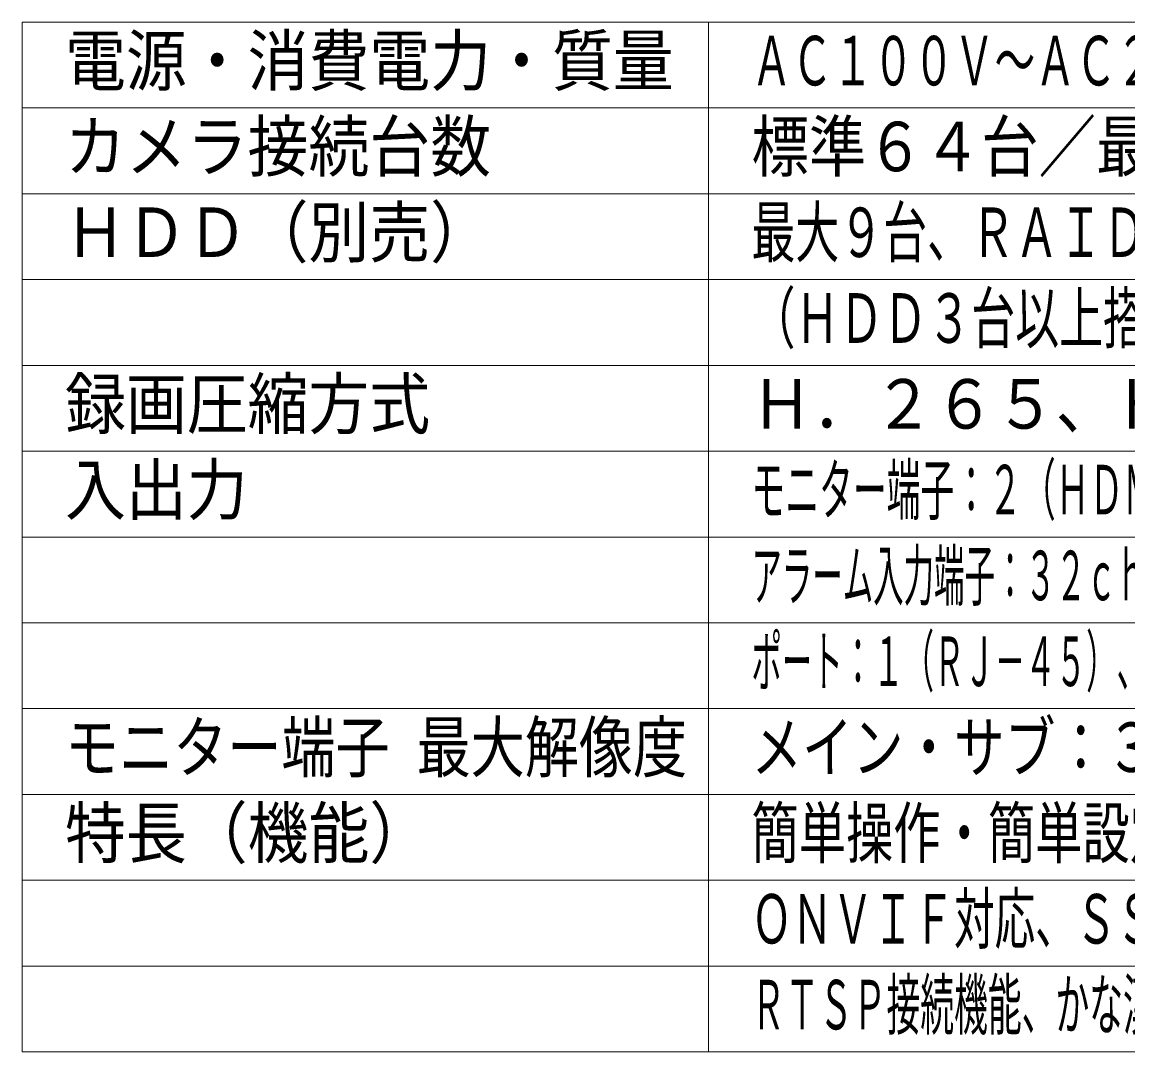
# Model space of a CAD drawing. Units: millimetres on the paper. Extents: x -63 to 64, y -58 to 59.
# Drawn here: x -62.5 to 1.9, y -54.6 to 5.4 of the extents above; entities that cross this region are included whole.
import ezdxf
from ezdxf.enums import TextEntityAlignment as Align

# ---------------------------------------------------------------- set-up
doc = ezdxf.new("R2010")
doc.units = ezdxf.units.MM
doc.layers.add('0-2_MOJI1', color=7, linetype='Continuous')
doc.layers.add('0-6_WAKU', color=4, linetype='Continuous', lineweight=9)
doc.styles.add('ＭＳ ゴシック', font='')
doc.styles.get('ＭＳ ゴシック').set_extended_font_data('MS Gothic')

msp = doc.modelspace()

# ---------------------------------------------------------------- linework, layer by layer
at = {"layer": '0-6_WAKU', "color": 3}
for p, q in [((-62.543, 5.398), (62.457, 5.398)), ((-62.543, -54.602), (-62.543, 5.398)), ((-22.543, -54.602), (-22.543, 5.398)), ((-62.543, -54.602), (62.457, -54.602))]:
    msp.add_line(p, q, dxfattribs=at)
at = {"layer": '0-6_WAKU'}
for p, q in [((-62.543, 0.398), (62.457, 0.398)), ((62.457, -4.602), (-62.543, -4.602)), ((62.457, -9.602), (-62.543, -9.602)), ((62.457, -14.602), (-62.543, -14.602)), ((-62.543, -19.602), (62.457, -19.602)), ((-62.543, -24.602), (62.457, -24.602)), ((-62.543, -29.602), (62.457, -29.602)), ((-62.543, -34.602), (62.457, -34.602)), ((-62.543, -39.602), (62.457, -39.602)), ((-62.543, -44.602), (62.457, -44.602)), ((-62.543, -49.602), (62.457, -49.602))]:
    msp.add_line(p, q, dxfattribs=at)

# ---------------------------------------------------------------- texts
at = {"layer": '0-2_MOJI1', "style": 'ＭＳ ゴシック'}
for s, height, width, p in [('電源・消費電力・質量', 2.889, 0.9, (-60.043, 0.843)), ('ＡＣ１００Ｖ～ＡＣ２４０Ｖ ５０Ｈｚ／６０Ｈｚ・１４５Ｗ・最大約２０ｋｇ', 2.886, 0.6, (-20.043, 0.843)), ('カメラ接続台数', 2.889, 0.9, (-60.043, -4.157)), ('標準６４台／最大１２８台', 2.886, 0.85, (-20.043, -4.157)), ('ＨＤＤ（別売）', 2.889, 0.9, (-60.043, -9.157)), ('最大９台、ＲＡＩＤ１機能（ＨＤＤ２台以上搭載時）、ＲＡＩＤ５機能', 2.886, 0.65, (-20.043, -9.157)), ('（ＨＤＤ３台以上搭載時）、ＲＡＩＤ６機能（ＨＤＤ４台以上搭載時）', 2.889, 0.65, (-20.043, -14.157)), ('録画圧縮方式', 2.889, 0.9, (-60.043, -19.157)), ('Ｈ．２６５、Ｈ．２６４、ＪＰＥＧ', 2.889, 0.9, (-20.043, -19.157)), ('モニター端子：２（ＨＤＭＩ）、マウス接続ポート：１、コピーポート：３、増設端子：５、', 2.889, 0.5, (-20.043, -24.157)), ('入出力', 2.889, 0.9, (-60.043, -24.157)), ('アラーム入力端子：３２ｃｈ、アラーム／コントロール端子：２（端子台プラグ）、カメラ／ＰＣ', 2.889, 0.45, (-20.043, -29.157)), ('ポート：１（ＲＪ－４５）、ＰＣポート：１（ＲＪ－４５）、メンテナンスポート：１（ＲＪ－４５）', 2.889, 0.45, (-20.043, -34.157)), ('モニター端子 最大解像度', 2.889, 0.8, (-60.043, -39.157)), ('メイン・サブ：３８４０×２１６０（４Ｋ） ｐ／３０ Ｈｚ', 2.886, 0.75, (-20.043, -39.157)), ('特長（機能）', 2.889, 0.9, (-60.043, -44.157)), ('簡単操作・簡単設定、外付ＨＤＤ・ＵＳＢメモリーにコピ－可能、', 2.886, 0.7, (-20.043, -44.157)), ('ＯＮＶＩＦ対応、ＳＳＬ通信対応、ＭＰ４ダウンロード、高精細映像監視、', 2.886, 0.6, (-20.043, -49.157)), ('ＲＴＳＰ接続機能、かな漢字変換機能、増設ユニット接続、マウス・ラックマウント金具付属', 2.886, 0.5, (-20.043, -54.157))]:
    msp.add_text(s, height=height, dxfattribs=dict(at, width=width)).set_placement(p, align=Align.BOTTOM_LEFT)

doc.saveas('drawing.dxf')
